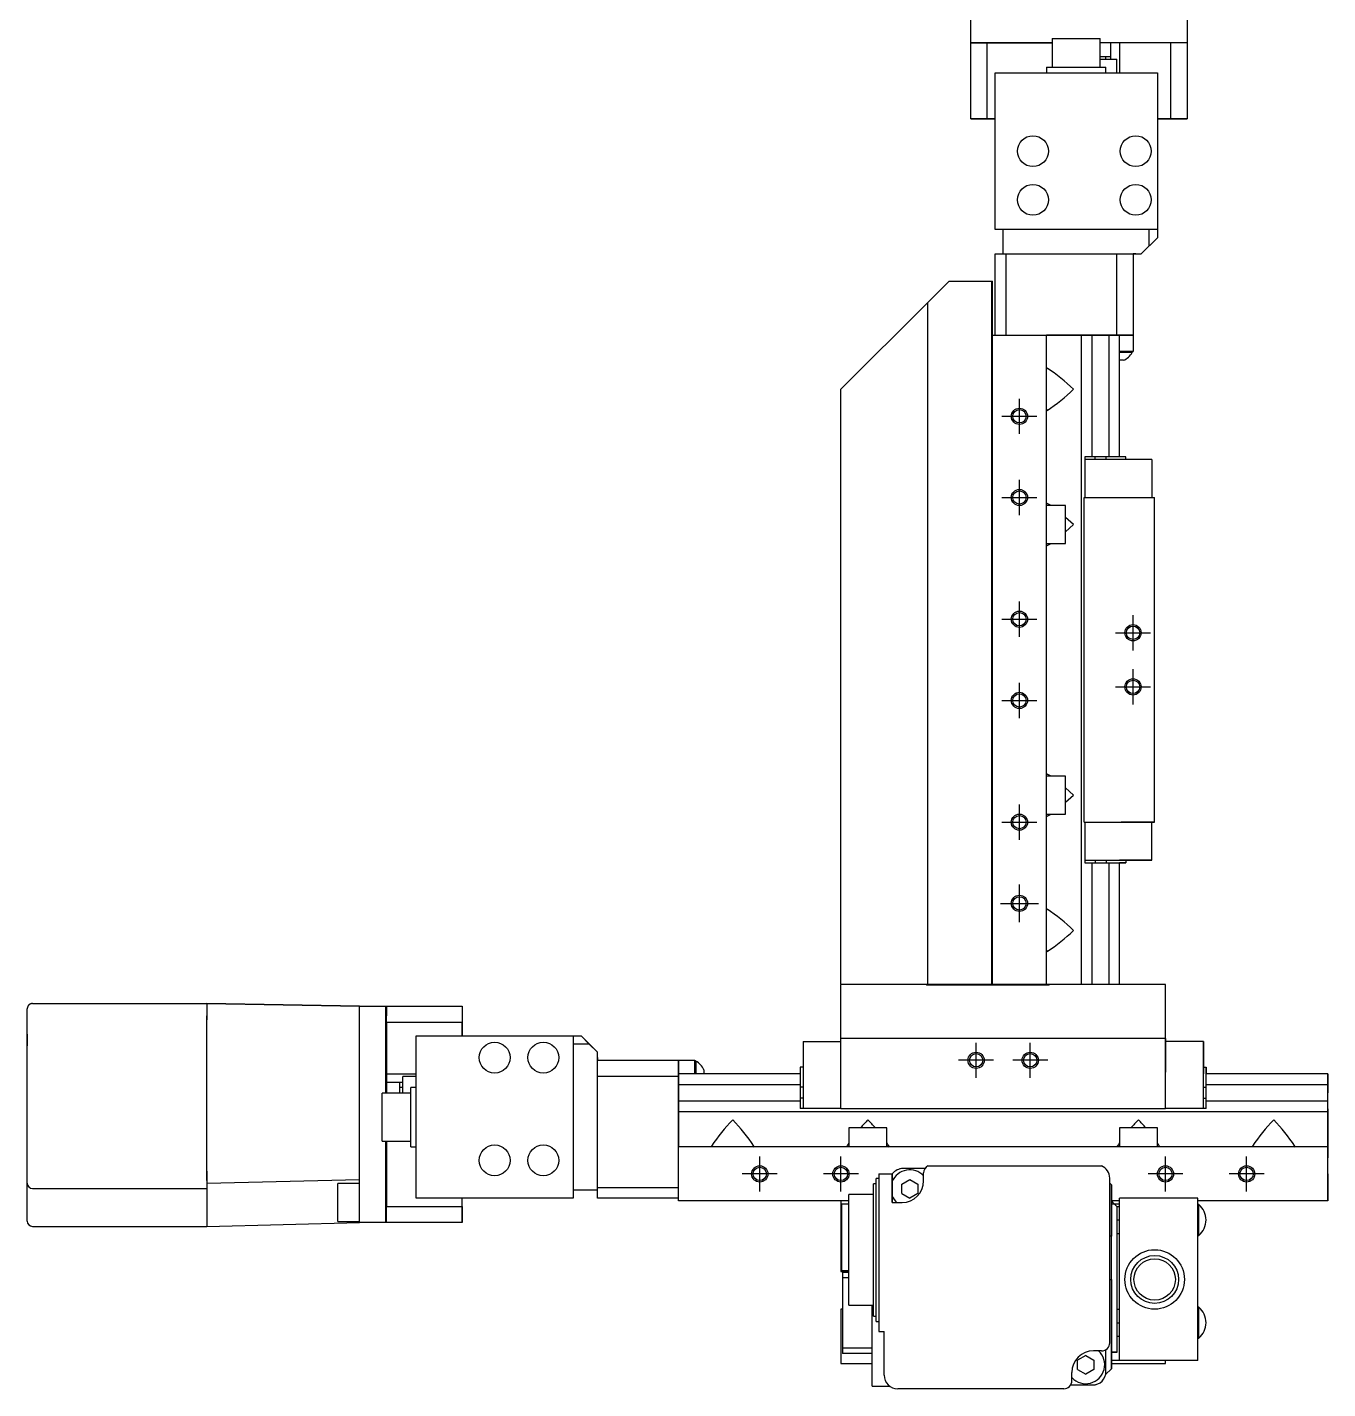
# Model space of a CAD drawing. Extents: x 0 to 1031, y -8 to 855.
# Drawn here: x 0 to 240.4, y 273.5 to 525.1 of the extents above; entities that cross this region are included whole.
import ezdxf

# ---------------------------------------------------------------- set-up
doc = ezdxf.new("R2010")
doc.units = 0
doc.header["$LTSCALE"] = 0.5
doc.linetypes.add('CENTER', pattern=[50.8, 31.75, -6.35, 6.35, -6.35])
for name, color, linetype in [('MSM_CENTER', 1, 'CENTER'), ('MSM_CONTINUOUS', 7, 'CONTINUOUS'), ('MSM_NARROW', 5, 'CONTINUOUS')]:
    doc.layers.add(name, color=color, linetype=linetype)

msp = doc.modelspace()

# ---------------------------------------------------------------- linework, layer by layer
at = {"layer": 'MSM_CENTER'}
for p, q in [((183.399999, 449.960099), (183.399999, 456.460099)), ((180.149999, 453.210099), (186.649999, 453.210099)), ((183.399999, 434.960099), (183.399999, 441.460099)), ((180.149999, 438.210099), (186.649999, 438.210099)), ((183.399999, 412.460099), (183.399999, 418.960099)), ((180.149999, 415.710099), (186.649999, 415.710099)), ((204.399999, 409.960099), (204.399999, 416.460099)), ((201.149999, 413.210099), (207.649999, 413.210099)), ((204.399999, 399.960099), (204.399999, 406.460099)), ((183.399999, 397.460099), (183.399999, 403.960099)), ((201.149999, 403.210099), (207.649999, 403.210099)), ((180.149999, 400.710099), (186.649999, 400.710099)), ((183.399999, 374.960099), (183.399999, 381.460099)), ((180.149999, 378.210099), (186.649999, 378.210099)), ((183.399999, 359.710099), (183.399999, 366.710099)), ((179.899999, 363.210099), (186.899999, 363.210099)), ((175.399999, 330.980599), (175.399999, 337.439599)), ((185.399999, 330.980599), (185.399999, 337.439599)), ((178.629499, 334.210099), (172.170499, 334.210099)), ((188.629499, 334.210099), (182.170499, 334.210099)), ((135.399999, 309.980599), (135.399999, 316.439599)), ((150.399999, 309.980599), (150.399999, 316.439599)), ((210.399999, 309.980599), (210.399999, 316.439599)), ((225.399999, 309.980599), (225.399999, 316.439599)), ((138.629499, 313.210099), (132.170499, 313.210099)), ((153.629499, 313.210099), (147.170499, 313.210099)), ((213.629499, 313.210099), (207.170499, 313.210099)), ((228.629499, 313.210099), (222.170499, 313.210099))]:
    msp.add_line(p, q, dxfattribs=at)
at = {"layer": 'MSM_CONTINUOUS'}
for p, q in [((174.399999, 522.310099), (174.399999, 527.210099)), ((214.399999, 527.210099), (214.399999, 522.310099)), ((174.399999, 522.310099), (189.474999, 522.310099)), ((174.499999, 522.210097), (174.399999, 522.310097)), ((174.399999, 508.210099), (174.399999, 522.210099)), ((174.399999, 522.210099), (189.474999, 522.210099)), ((177.399999, 522.210099), (177.399999, 508.210099)), ((189.474999, 523.010099), (198.324999, 523.010099)), ((189.474999, 523.010099), (189.474999, 517.710099)), ((198.324999, 517.710099), (198.324999, 523.010099)), ((198.324999, 522.310099), (214.399999, 522.310099)), ((214.399999, 522.210099), (198.324999, 522.210099)), ((200.292292, 522.210098), (198.324999, 522.210098)), ((200.292292, 519.210098), (200.292292, 522.210098)), ((201.899999, 522.210099), (201.899999, 516.7101)), ((211.399999, 508.210099), (211.399999, 522.210099)), ((214.399999, 522.310097), (214.299999, 522.210097)), ((214.399999, 522.210099), (214.399999, 508.210099)), ((198.324999, 519.710098), (200.292292, 519.710098)), ((198.324999, 519.210099), (201.399999, 519.210099)), ((199.399999, 519.210097), (199.399999, 519.710098)), ((201.399999, 516.7101), (201.399999, 519.210099)), ((178.899999, 516.7101), (208.899999, 516.7101)), ((178.899999, 487.7101), (178.899999, 516.7101)), ((188.399999, 517.710099), (199.399999, 517.710099)), ((188.399999, 517.710099), (188.399999, 516.710099)), ((199.399999, 516.710099), (199.399999, 517.710099)), ((208.899999, 516.7101), (208.899999, 486.210099)), ((178.899999, 508.210099), (174.399999, 508.210099)), ((174.399999, 508.210097), (178.899999, 508.210097)), ((208.899999, 508.210099), (214.399999, 508.210099)), ((214.399999, 508.210097), (208.899999, 508.210097)), ((208.899999, 487.7101), (178.899999, 487.7101)), ((208.899999, 487.710099), (178.899999, 487.710099)), ((180.399999, 483.210099), (180.399999, 487.710099)), ((205.899999, 483.210099), (208.899999, 486.210099)), ((205.899999, 483.210097), (208.899999, 486.210097)), ((207.399999, 484.710099), (207.399999, 487.710099)), ((178.899999, 483.210099), (205.899999, 483.210099)), ((178.899999, 468.210099), (178.899999, 483.210099)), ((180.899999, 483.210099), (180.899999, 468.210099)), ((201.399999, 468.210099), (201.399999, 483.210099)), ((204.399999, 483.210099), (204.399999, 465.210098)), ((204.899999, 483.210098), (204.399999, 483.210098)), ((204.399999, 483.210097), (205.899999, 483.210097)), ((170.399999, 478.210099), (166.399999, 474.210099)), ((170.399999, 478.210099), (178.399999, 478.210099)), ((178.299999, 348.210099), (178.299999, 478.210099)), ((178.399999, 348.210099), (178.399999, 478.210099)), ((178.400001, 470.210094), (178.400002, 478.210099)), ((166.399999, 474.210099), (150.4, 458.210099)), ((166.399999, 474.210099), (166.399999, 348.210099)), ((178.399999, 468.210099), (204.399999, 468.210099)), ((188.399999, 348.210099), (188.399999, 468.210099)), ((204.299999, 468.210098), (188.399999, 468.210098)), ((194.899999, 348.210099), (194.899999, 468.210099)), ((196.863719, 445.710099), (196.863719, 468.210099)), ((198.399999, 468.210097), (204.399999, 468.210097)), ((199.936279, 468.210099), (199.936279, 445.710099)), ((201.899999, 445.710097), (201.899999, 468.210099)), ((204.399999, 465.210098), (201.899999, 465.210098)), ((201.899999, 465.210097), (204.399999, 465.210097)), ((204.249999, 465.010098), (201.899999, 465.010098)), ((202.620677, 463.560098), (201.899999, 463.560098)), ((204.249999, 465.010098), (204.249999, 465.210098)), ((188.399999, 461.951756), (188.522517, 462.110099)), ((150.4, 348.310099), (150.4, 458.210099)), ((188.399999, 454.468442), (188.522517, 454.310099)), ((195.499999, 445.710099), (195.499999, 438.210099)), ((203.099999, 445.710099), (195.499999, 445.710099)), ((197.375202, 445.210099), (197.375202, 445.710099)), ((199.424796, 445.210099), (199.424796, 445.710099)), ((203.099999, 445.210099), (203.099999, 445.710099)), ((207.899999, 445.210099), (195.499999, 445.210099)), ((207.899999, 445.210099), (207.899999, 438.210099)), ((195.399999, 378.210099), (195.399999, 438.210099)), ((195.399999, 438.210099), (208.399999, 438.210099)), ((208.399999, 378.210099), (208.399999, 438.210099)), ((188.522514, 437.110099), (188.399999, 436.951756)), ((191.899999, 436.710099), (188.399999, 436.710099)), ((189.270985, 436.710428), (188.522514, 437.110099)), ((191.899999, 429.710099), (191.899999, 436.710099)), ((193.399999, 433.210099), (191.899698, 434.530715)), ((191.899797, 431.889569), (193.399999, 433.210099)), ((188.399999, 429.710099), (191.899999, 429.710099)), ((188.399999, 429.468442), (188.522518, 429.310099)), ((188.522518, 429.310099), (189.271286, 429.709986)), ((188.522517, 387.110099), (188.399999, 386.951756)), ((191.899999, 386.710099), (188.399999, 386.710099)), ((189.271161, 386.710302), (188.522517, 387.110099)), ((191.899999, 379.710099), (191.899999, 386.710099)), ((193.399999, 383.210099), (191.899959, 384.530486)), ((191.899979, 381.889729), (193.399999, 383.210099)), ((188.399999, 379.710099), (191.899999, 379.710099)), ((188.399999, 379.468442), (188.522517, 379.310099)), ((188.522517, 379.310099), (189.2712, 379.709924)), ((195.399999, 378.210099), (208.399999, 378.210099)), ((195.499999, 378.210099), (195.499999, 370.710099)), ((208.399999, 378.210096), (202.199999, 378.210096)), ((207.899999, 371.210099), (207.899999, 378.210099)), ((208.049999, 378.210098), (208.399999, 378.210098)), ((208.399999, 378.210097), (208.049999, 378.210097)), ((195.499999, 371.210099), (207.899999, 371.210099)), ((195.499999, 370.710099), (203.099999, 370.710099)), ((196.863719, 348.210099), (196.863719, 370.710099)), ((197.375202, 371.210099), (197.375202, 370.710099)), ((199.424796, 371.210099), (199.424796, 370.710099)), ((199.936279, 370.710099), (199.936279, 348.210099)), ((207.899999, 371.210096), (201.899999, 371.210096)), ((203.099999, 370.710097), (201.899999, 370.710097)), ((201.899999, 348.210099), (201.899999, 370.710097)), ((203.099999, 371.210099), (203.099999, 370.710099)), ((188.399999, 361.951756), (188.522517, 362.110099)), ((188.399999, 354.468442), (188.522517, 354.310099)), ((210.399999, 348.210099), (150.399999, 348.210099)), ((150.399999, 325.210099), (150.399999, 348.210099)), ((150.4, 348.310099), (150.5, 348.210099)), ((166.199999, 348.210099), (166.199999, 348.110099)), ((188.899999, 348.110099), (166.199999, 348.110099)), ((188.899999, 348.110099), (188.899999, 348.210099)), ((210.399999, 325.210099), (210.399999, 348.210099)), ((0.856368, 344.699731), (0.809874, 344.691859)), ((0.904028, 344.705483), (0.856368, 344.699731)), ((0.951804, 344.708937), (0.904028, 344.705483)), ((1, 344.710099), (0.951804, 344.708937)), ((1, 344.710099), (33.2, 344.710099)), ((33.2, 344.710099), (33.2, 341.710099)), ((61.4, 344.210099), (33.2, 344.710099)), ((33.200001, 344.710099), (61.400001, 344.210099)), ((0.000037, 343.718751), (0, 343.710099)), ((0, 304.510099), (0, 343.710099)), ((0.000735, 343.748444), (0.000037, 343.718751)), ((0.002314, 343.778101), (0.000735, 343.748444)), ((0.004768, 343.807634), (0.002314, 343.778101)), ((0.008098, 343.837105), (0.004768, 343.807634)), ((0.012289, 343.86639), (0.008098, 343.837105)), ((0.017348, 343.895562), (0.012289, 343.86639)), ((0.023256, 343.924512), (0.017348, 343.895562)), ((0.030017, 343.953275), (0.023256, 343.924512)), ((0.041024, 343.993589), (0.030017, 343.953275)), ((0.0537, 344.033392), (0.041024, 343.993589)), ((0.068001, 344.072561), (0.0537, 344.033392)), ((0.083915, 344.111084), (0.068001, 344.072561)), ((0.101377, 344.148823), (0.083915, 344.111084)), ((0.120386, 344.185788), (0.101377, 344.148823)), ((0.140876, 344.221868), (0.120386, 344.185788)), ((0.162835, 344.257051), (0.140876, 344.221868)), ((0.181372, 344.284424), (0.162835, 344.257051)), ((0.200822, 344.311195), (0.181372, 344.284424)), ((0.221078, 344.33722), (0.200822, 344.311195)), ((0.242201, 344.362588), (0.221078, 344.33722)), ((0.264167, 344.387262), (0.242201, 344.362588)), ((0.286956, 344.411219), (0.264167, 344.387262)), ((0.310442, 344.43433), (0.286956, 344.411219)), ((0.334698, 344.456674), (0.310442, 344.43433)), ((0.359667, 344.478197), (0.334698, 344.456674)), ((0.385324, 344.498879), (0.359667, 344.478197)), ((0.411777, 344.518798), (0.385324, 344.498879)), ((0.438897, 344.537846), (0.411777, 344.518798)), ((0.466529, 344.555918), (0.438897, 344.537846)), ((0.494762, 344.573079), (0.466529, 344.555918)), ((0.523557, 344.589305), (0.494762, 344.573079)), ((0.552891, 344.604579), (0.523557, 344.589305)), ((0.582598, 344.618821), (0.552891, 344.604579)), ((0.612774, 344.632084), (0.582598, 344.618821)), ((0.643345, 344.644336), (0.612774, 344.632084)), ((0.674284, 344.655567), (0.643345, 344.644336)), ((0.718731, 344.669728), (0.674284, 344.655567)), ((0.763713, 344.681783), (0.718731, 344.669728)), ((0.809874, 344.691859), (0.763713, 344.681783)), ((33.199999, 312.010099), (33.199999, 342.410099)), ((61.4, 304.210099), (61.4, 344.210099)), ((61.4, 344.210099), (66.3, 344.210099)), ((66.3, 328.135099), (66.3, 344.210099)), ((66.300001, 344.210099), (66.400001, 344.110099)), ((66.399999, 341.210099), (66.4, 342.416374)), ((66.4, 344.210099), (66.4, 342.416374)), ((66.4, 344.210099), (80.4, 344.210099)), ((80.4, 344.210099), (80.399999, 341.210099)), ((80.400001, 344.210099), (80.400001, 338.710099)), ((66.399999, 341.210099), (66.399999, 331.710099)), ((80.399999, 341.210099), (66.399999, 341.210099)), ((80.399999, 338.710099), (80.399999, 341.210099)), ((0.000001, 339.035605), (0.000001, 336.910099)), ((71.899999, 338.710099), (102.399999, 338.710099)), ((71.899999, 308.710099), (71.899999, 338.710099)), ((100.899999, 338.710099), (100.899999, 308.710099)), ((103.899999, 337.210099), (100.899999, 337.210099)), ((103.899999, 337.210099), (102.399999, 338.710099)), ((102.400001, 338.710099), (105.400001, 335.710099)), ((105.399999, 335.710099), (103.899999, 337.210099)), ((143.399999, 337.710099), (143.399999, 325.310099)), ((143.399999, 337.710099), (150.399999, 337.710099)), ((210.399999, 338.210099), (150.399999, 338.210099)), ((217.399999, 337.710099), (210.399999, 337.710099)), ((210.4, 338.210099), (210.4, 337.860099)), ((210.400001, 338.210099), (210.400001, 337.860099)), ((210.400002, 338.210099), (210.400002, 332.010099)), ((217.399999, 325.310099), (217.399999, 337.710099)), ((217.400002, 337.710099), (217.400002, 331.710099)), ((105.399999, 308.710099), (105.399999, 335.710099)), ((105.4, 334.710099), (105.4, 334.210099)), ((105.400001, 334.210099), (105.400001, 335.710099)), ((105.399999, 334.210099), (123.4, 334.210099)), ((120.399999, 308.210099), (120.399999, 334.210099)), ((120.4, 334.110099), (120.4, 318.210099)), ((120.400001, 328.210099), (120.400001, 334.210099)), ((123.4, 334.210099), (123.4, 331.710099)), ((123.6, 334.060099), (123.4, 334.060099)), ((123.400001, 331.710099), (123.400001, 334.210099)), ((123.6, 334.060099), (123.6, 331.710099)), ((125.05, 332.430777), (125.05, 331.710099)), ((142.899999, 332.910099), (142.899999, 325.310099)), ((143.399999, 332.910099), (142.899999, 332.910099)), ((217.399999, 332.910099), (217.899999, 332.910099)), ((217.899999, 325.310099), (217.899999, 332.910099)), ((217.900001, 332.910099), (217.900001, 331.710099)), ((66.399999, 331.710099), (71.899999, 331.710099)), ((66.4, 331.710099), (66.4, 328.135099)), ((69.4, 330.102392), (66.4, 330.102392)), ((68.9, 328.135099), (68.9, 330.102392)), ((69.4, 328.135099), (69.4, 331.210099)), ((71.899999, 331.210099), (69.4, 331.210099)), ((120.399999, 331.210099), (105.399999, 331.210099)), ((142.900001, 331.710099), (120.399999, 331.710099)), ((120.399999, 329.746379), (142.899999, 329.746379)), ((217.899999, 329.746379), (240.399999, 329.746379)), ((240.399999, 331.710099), (217.900001, 331.710099)), ((240.399999, 308.210099), (240.399999, 331.710099)), ((240.4, 331.710099), (240.4, 328.210094)), ((240.4, 328.210094), (240.400001, 331.710099)), ((240.400001, 328.210094), (240.400001, 331.710099)), ((65.599999, 319.285099), (65.599999, 328.135099)), ((70.899999, 328.135099), (65.599999, 328.135099)), ((69.400001, 329.210099), (68.9, 329.210099)), ((70.899999, 318.210099), (70.899999, 329.210099)), ((71.899999, 329.210099), (70.899999, 329.210099)), ((143.399999, 329.234896), (142.899999, 329.234896)), ((143.399999, 327.185303), (142.899999, 327.185303)), ((217.399999, 329.234896), (217.899999, 329.234896)), ((217.399999, 327.185303), (217.899999, 327.185303)), ((142.899999, 326.673819), (120.399999, 326.673819)), ((240.399999, 324.710099), (120.399999, 324.710099)), ((150.399999, 325.310099), (142.899999, 325.310099)), ((210.399999, 325.210099), (150.399999, 325.210099)), ((217.899999, 325.310099), (210.399999, 325.310099)), ((240.399999, 326.673819), (217.899999, 326.673819)), ((240.4, 325.210104), (240.4, 316.210094)), ((240.400001, 324.710099), (240.4, 325.210104)), ((240.400001, 325.210104), (240.400001, 316.210094)), ((240.400002, 323.210099), (240.400002, 318.210099)), ((151.899996, 321.710099), (151.899996, 318.210099)), ((158.899996, 321.710099), (151.899996, 321.710099)), ((158.899996, 318.210099), (158.899996, 321.710099)), ((208.899996, 321.710099), (201.899996, 321.710099)), ((201.899996, 321.710099), (201.899996, 318.210099)), ((208.899996, 318.210099), (208.899996, 321.710099)), ((65.599999, 319.285099), (70.899999, 319.285099)), ((66.3, 304.210099), (66.3, 319.285099)), ((66.399999, 319.285099), (66.399999, 307.210099)), ((70.899999, 318.210099), (71.899999, 318.210099)), ((240.399999, 318.210099), (120.399999, 318.210099)), ((126.658342, 318.210099), (126.499999, 318.339664)), ((134.141656, 318.210099), (134.299999, 318.339664)), ((151.658342, 318.210099), (151.499999, 318.339664)), ((159.141656, 318.210099), (159.299999, 318.339664)), ((201.658342, 318.210099), (201.499999, 318.339664)), ((209.141656, 318.210099), (209.299999, 318.339664)), ((226.658342, 318.210099), (226.499999, 318.339664)), ((234.141656, 318.210099), (234.299999, 318.339664)), ((240.400002, 318.210099), (240.400001, 316.210094)), ((166.451666, 314.710099), (198.579793, 314.710099)), ((33.2, 313.710099), (33.2, 303.510099)), ((33.2, 311.510099), (61.4, 312.210099)), ((156.899998, 304.834208), (156.899998, 312.383173)), ((157.399998, 312.383173), (156.899998, 312.383173)), ((157.399998, 313.194527), (157.399997, 311.00446)), ((157.399998, 313.210099), (159.899998, 313.210099)), ((157.399998, 313.210099), (157.399998, 313.194527)), ((159.899998, 313.194527), (159.899997, 311.00446)), ((159.899998, 307.910099), (159.899998, 313.210099)), ((161.4, 314.210099), (161.335415, 314.145514)), ((161.636544, 311.339581), (163.136544, 312.205606)), ((165.93114, 314.210099), (161.9, 314.210099)), ((163.136544, 312.205606), (164.636544, 311.339581)), ((165.699997, 311.910099), (165.699997, 313.410099)), ((200.099999, 282.010099), (200.099999, 312.410099)), ((240.400001, 313.210104), (240.400002, 308.210099)), ((1, 310.510099), (33.2, 310.510099)), ((57.4, 304.446643), (57.4, 311.446643)), ((61.4, 311.446643), (57.4, 311.446643)), ((105.399999, 310.210099), (100.899999, 310.210099)), ((105.399999, 310.710099), (120.399999, 310.710099)), ((156.399998, 305.009999), (156.399998, 311.383173)), ((156.899998, 311.383173), (156.399998, 311.383173)), ((157.399997, 311.00446), (157.399997, 284.110099)), ((159.899997, 311.00446), (159.899997, 307.910099)), ((161.636544, 309.60753), (161.636544, 311.339581)), ((161.636544, 309.60753), (163.136544, 308.741504)), ((164.636544, 309.60753), (163.136544, 308.741504)), ((164.636544, 311.339581), (164.636544, 309.60753)), ((200.099999, 311.510102), (200.400001, 311.210099)), ((200.4, 311.210099), (200.099999, 311.510101)), ((200.4, 311.210099), (200.4, 301.710099)), ((200.400001, 277.210099), (200.400001, 311.210099)), ((66.399999, 307.210099), (80.399999, 307.210099)), ((66.4, 306.003825), (66.399999, 307.210099)), ((100.899999, 308.710099), (71.899999, 308.710099)), ((80.399999, 307.210099), (80.399999, 308.710099)), ((80.399999, 307.210099), (80.4, 304.210099)), ((80.400001, 304.210099), (80.400001, 308.710099)), ((120.399999, 308.710099), (105.399999, 308.710099)), ((151.899998, 308.210099), (120.399999, 308.210099)), ((150.400004, 308.210099), (150.400004, 295.210099)), ((150.600004, 295.310099), (150.600004, 307.710099)), ((150.600004, 307.710099), (151.899998, 307.710099)), ((151.899998, 288.946748), (151.899998, 309.383173)), ((156.399998, 309.383173), (151.899998, 309.383173)), ((159.899997, 307.910099), (161.699997, 307.910099)), ((200.900001, 307.710099), (200.400001, 308.2101)), ((200.400001, 307.710099), (200.900001, 307.710099)), ((201.900001, 308.210099), (200.400002, 308.210099)), ((201.400001, 307.210099), (200.900001, 307.710099)), ((200.900002, 307.710099), (201.900002, 307.710099)), ((201.400001, 307.210099), (201.400001, 280.210099)), ((201.400001, 307.210099), (201.900002, 307.210099)), ((201.900001, 278.710099), (201.900001, 308.710099)), ((216.400001, 308.710099), (201.900001, 308.710099)), ((216.400001, 278.710099), (216.400001, 308.710099)), ((216.559556, 307.560099), (216.400001, 307.560099)), ((240.399999, 308.210099), (216.400002, 308.210099)), ((216.559556, 301.860099), (216.559556, 307.560099)), ((240.4, 308.510099), (240.4, 308.210099)), ((240.400001, 308.210099), (240.400001, 308.510099)), ((57.4, 304.446643), (61.4, 304.446643)), ((66.4, 304.210099), (66.4, 306.003825)), ((156.399998, 290.243585), (156.399997, 305.009999)), ((156.899998, 290.067795), (156.899997, 304.834208)), ((201.400001, 304.710099), (201.900001, 304.710099)), ((1, 303.510099), (33.2, 303.510099)), ((33.2, 303.510099), (61.400001, 304.210099)), ((66.3, 304.210099), (61.4, 304.210099)), ((66.400001, 304.310099), (66.300001, 304.210099)), ((80.4, 304.210099), (66.4, 304.210099)), ((201.400001, 302.210099), (201.900002, 302.210099)), ((200.4, 301.710099), (200.099999, 301.710099)), ((216.400001, 301.860099), (216.559556, 301.860099)), ((150.400004, 295.210099), (151.899998, 295.210099)), ((151.899998, 295.310099), (150.600004, 295.310099)), ((151.899998, 295.010099), (150.699999, 295.010099)), ((150.699999, 295.010099), (150.699999, 280.010099)), ((151.899998, 294.010099), (150.699999, 294.010099)), ((200.099999, 293.710099), (200.4, 293.710099)), ((200.4, 293.710099), (200.4, 277.210099)), ((156.399998, 286.946748), (156.399998, 290.243585)), ((156.899998, 285.946748), (156.899998, 290.067795)), ((150.400003, 288.210099), (150.400003, 278.210099)), ((150.699999, 288.210099), (150.400003, 288.210099)), ((151.899998, 288.946748), (156.399998, 288.946748)), ((156.199999, 274.010099), (156.199999, 288.946748)), ((156.399998, 286.946748), (156.899998, 286.946748)), ((201.400001, 288.210099), (201.900002, 288.210099)), ((216.559556, 288.560099), (216.400001, 288.560099)), ((216.559556, 282.860099), (216.559556, 288.560099)), ((156.899998, 285.946748), (157.399998, 285.946748)), ((201.400001, 285.710099), (201.900001, 285.710099)), ((157.399997, 284.110099), (158.399997, 284.110099)), ((158.399997, 276.010099), (158.399997, 284.110099)), ((201.400001, 283.210099), (201.900002, 283.210099)), ((216.400001, 282.860099), (216.559556, 282.860099)), ((156.199999, 281.010099), (150.699999, 281.010099)), ((156.199999, 280.010099), (150.699999, 280.010099)), ((195.663456, 279.678694), (194.163456, 278.812669)), ((195.663456, 279.678694), (197.163456, 278.812669)), ((198.599997, 280.510099), (197.099997, 280.510099)), ((199.4, 276.710099), (199.4, 280.741243)), ((200.400001, 280.310099), (201.400001, 280.310099)), ((201.400001, 280.210099), (200.400001, 280.210099)), ((150.400003, 278.210099), (156.199999, 278.210099)), ((194.163456, 277.080618), (194.163456, 278.812669)), ((194.163456, 277.080618), (195.663456, 276.214593)), ((197.163456, 277.080618), (195.663456, 276.214593)), ((197.163456, 278.812669), (197.163456, 277.080618)), ((199.335415, 276.145514), (200.4, 277.210099)), ((200.400001, 277.210099), (199.335415, 276.145513)), ((216.400001, 278.710099), (200.400001, 278.710099)), ((200.400001, 278.210099), (210.400003, 278.210099)), ((210.400003, 278.210099), (210.400003, 278.710099)), ((210.400009, 278.210099), (210.400009, 278.710099)), ((193.099999, 275.010099), (193.099999, 276.510099)), ((197.4, 274.210099), (197.464586, 274.274685)), ((197.464587, 274.274685), (197.400001, 274.210099)), ((156.199999, 274.010099), (159.399997, 274.010099)), ((191.599997, 273.510099), (160.899997, 273.510099)), ((192.868857, 274.210099), (196.9, 274.210099))]:
    msp.add_line(p, q, dxfattribs=at)
for centre, radius in [((185.899999, 502.2101), 2.85), ((204.899999, 502.2101), 2.85), ((185.899999, 493.2101), 2.85), ((204.899999, 493.2101), 2.85), ((183.399999, 453.210099), 1.2295), ((183.399999, 438.210099), 1.2295), ((183.399999, 415.710099), 1.2295), ((204.399999, 413.210099), 1.2295), ((204.399999, 403.210099), 1.2295), ((183.399999, 400.710099), 1.2295), ((183.399999, 378.210099), 1.2295), ((183.399999, 363.210099), 1.2295), ((86.399999, 334.710099), 2.85), ((95.399999, 334.710099), 2.85), ((175.399999, 334.210099), 1.2295), ((185.399999, 334.210099), 1.2295), ((86.399999, 315.710099), 2.85), ((95.399999, 315.710099), 2.85), ((135.399999, 313.210099), 1.2295), ((150.399999, 313.210099), 1.2295), ((210.399999, 313.210099), 1.2295), ((225.399999, 313.210099), 1.2295), ((208.400001, 293.710099), 5.5), ((208.4, 293.710099), 4.425), ((208.4, 293.710099), 3.825)]:
    msp.add_circle(centre, radius, dxfattribs=at)
for centre, radius, start, end in [((201.399999, 466.572148), 3.25, 292.060986, 331.273395), ((171.604499, 435.95183), 31.152437, 45.60185039, 57.10698966), ((171.604499, 480.468368), 31.152437, 302.89301034, 314.39814961), ((171.604499, 335.95183), 31.152437, 45.60185039, 57.10698966), ((171.604499, 380.468368), 31.152437, 302.89301034, 314.39814961), ((122.03795, 331.210099), 3.25, 22.060986, 61.273395), ((152.82712, 301.254906), 31.38481, 135.60921628, 147.01879164), ((107.972878, 301.254906), 31.38481, 32.98120836, 44.39078372), ((177.82712, 301.254906), 31.38481, 135.60921628, 139.32597907), ((132.972878, 301.254906), 31.38481, 40.67402093, 44.39078372), ((227.82712, 301.254906), 31.38481, 135.60921628, 139.32597907), ((182.972878, 301.254906), 31.38481, 40.67402093, 44.39078372), ((252.82712, 301.254906), 31.38481, 135.60921628, 147.01879164), ((207.972878, 301.254906), 31.38481, 32.98120836, 44.39078372), ((177.82712, 301.254906), 31.38481, 145.70060326, 147.01879164), ((132.972878, 301.254906), 31.38481, 32.98120836, 34.29941618), ((227.82712, 301.254906), 31.38481, 145.70060326, 147.01879164), ((182.972878, 301.254906), 31.38481, 32.98120836, 34.29941618), ((167.199997, 313.410099), 1.5, 119.926435, 180), ((197.599997, 312.410099), 2.5, 0, 66.926082), ((197.599999, 312.410099), 2.5, 0, 66.926082), ((161.9, 311.710099), 2.5, 90, 143.130176), ((163.136544, 310.473555), 3.5, 42.910745, 157.62727846), ((1, 311.510099), 1, 180, 270), ((161.699997, 311.910099), 4, 270, 0), ((163.136544, 310.473555), 3.5, 202.372726, 227.089319), ((214.200001, 304.710099), 3.7, 309.621835, 50.37815597), ((1, 304.510099), 1, 180, 270), ((214.200001, 285.710099), 3.7, 309.621835, 50.37815597), ((198.599997, 282.010099), 1.5, 270, 0), ((198.599999, 282.010099), 1.5, 270, 0), ((197.099997, 276.510099), 4, 90, 180), ((197.099999, 276.510099), 4, 90, 180), ((195.663456, 277.946643), 3.5, 222.910653, 47.08932093), ((160.899997, 276.010099), 2.5, 180, 270), ((191.599997, 275.010099), 1.5, 270, 0), ((191.599999, 275.010099), 1.5, 270, 0), ((196.9, 276.710099), 2.5, 270, 0)]:
    msp.add_arc(centre, radius, start, end, dxfattribs=at)
at = {"layer": 'MSM_NARROW'}
for centre in [(183.399999, 453.210099), (183.399999, 438.210099), (183.399999, 415.710099), (204.399999, 413.210099), (204.399999, 403.210099), (183.399999, 400.710099), (183.399999, 378.210099), (183.399999, 363.210099), (175.399999, 334.210099), (185.399999, 334.210099), (135.399999, 313.210099), (150.399999, 313.210099), (210.399999, 313.210099), (225.399999, 313.210099)]:
    msp.add_circle(centre, 1.5, dxfattribs=at)

doc.saveas('drawing.dxf')
